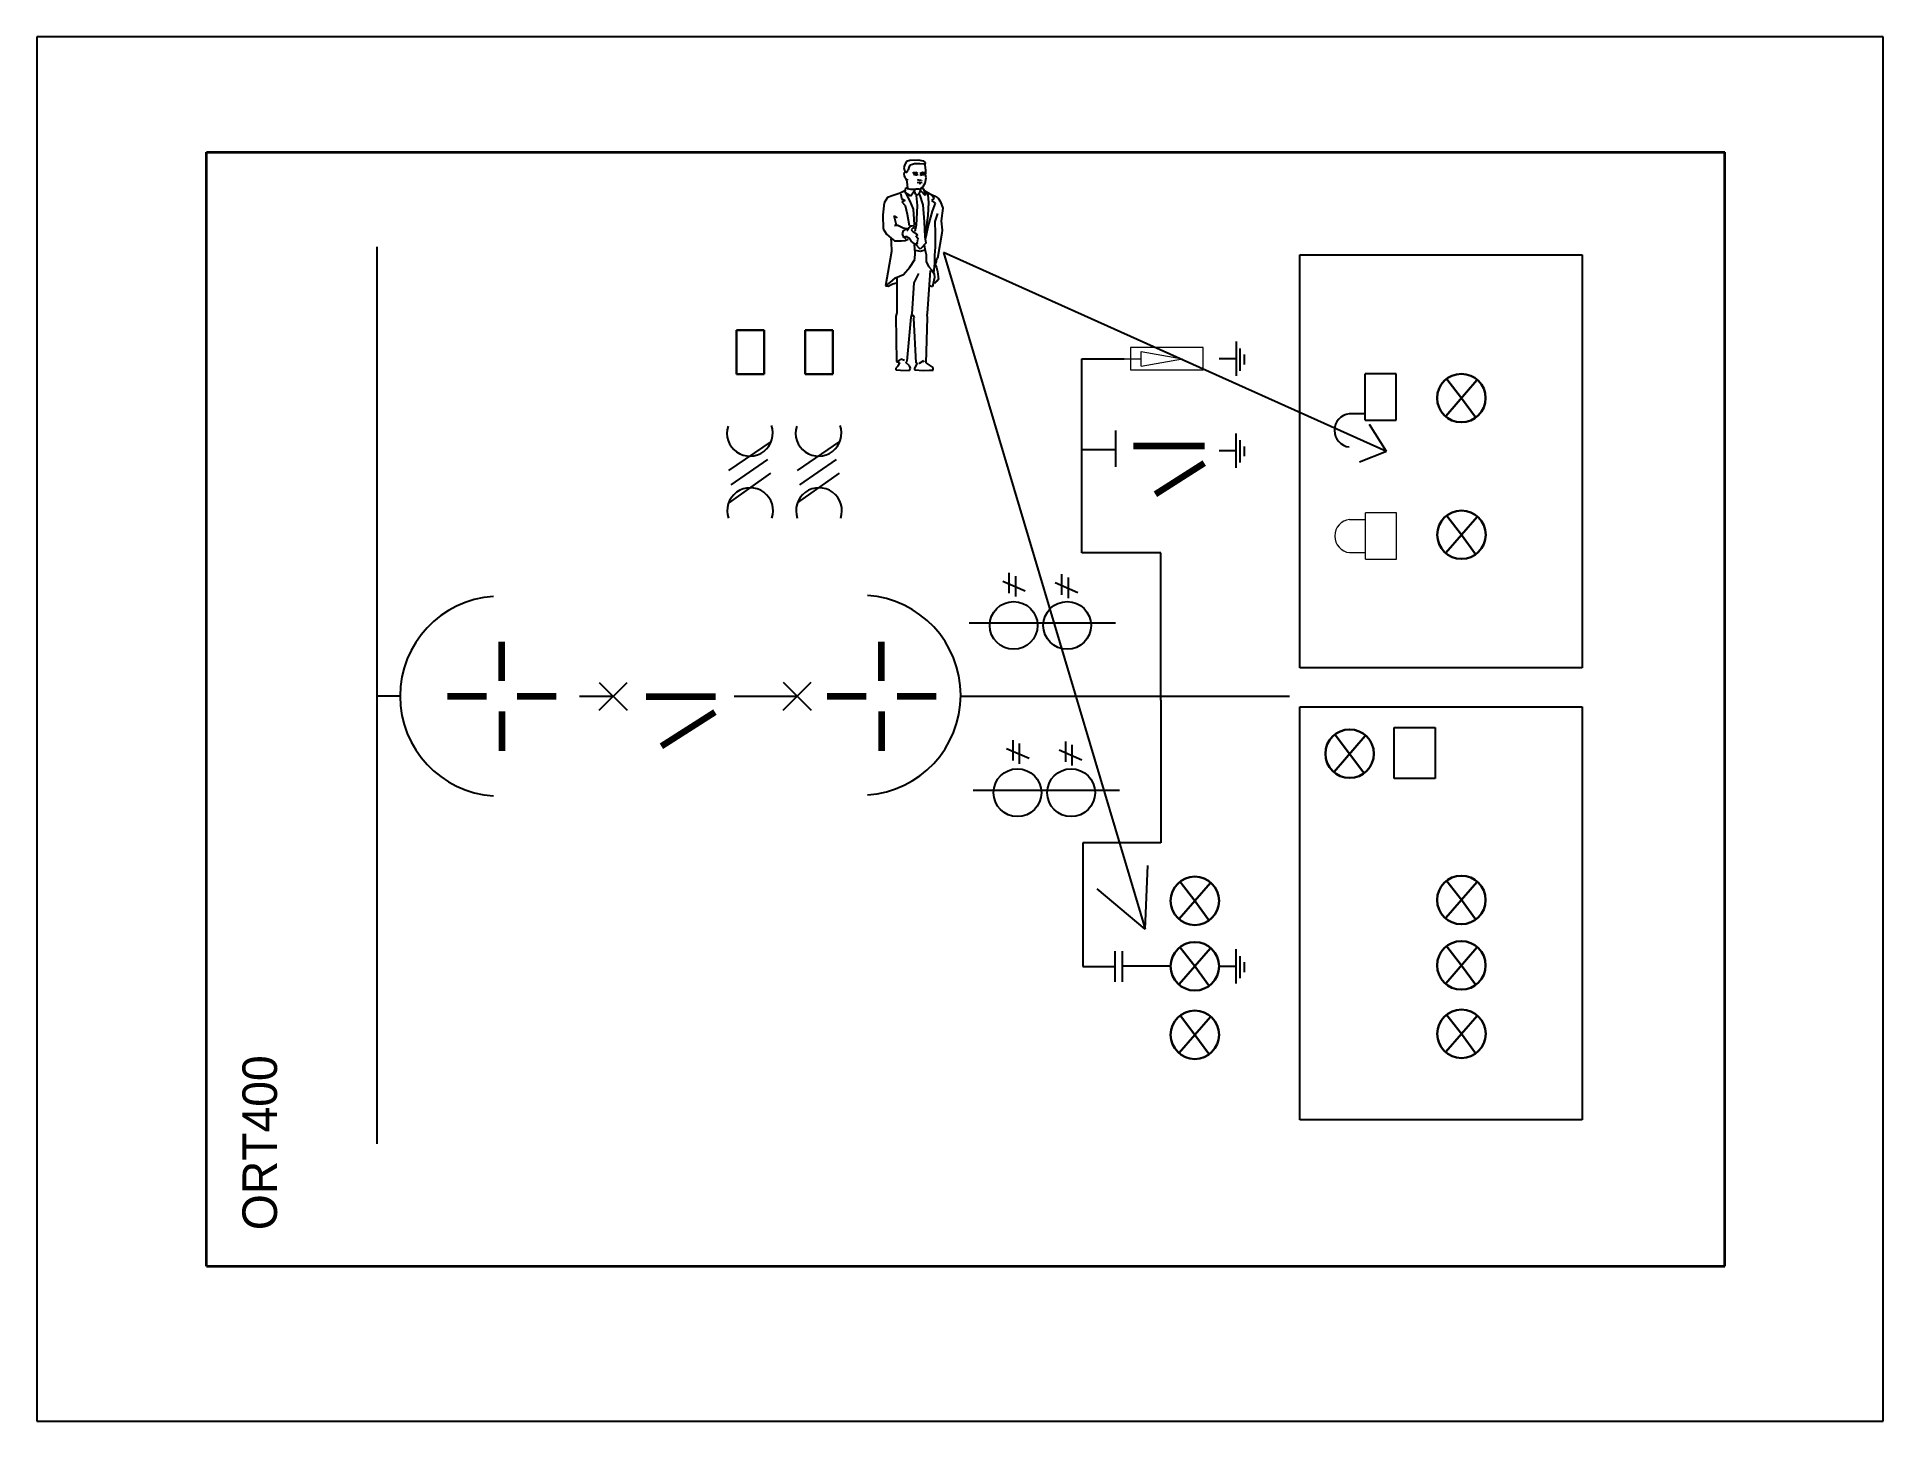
# Model space of a CAD drawing. Header units: millimetres. Extents: x 0 to 1600, y 0 to 1200.
import ezdxf

# ---------------------------------------------------------------- set-up
doc = ezdxf.new("R2010")
doc.units = ezdxf.units.MM
doc.layers.add('6-家具-143', color=143, linetype='Continuous')
doc.layers.add('TOPOVERLAY', color=2, linetype='Continuous')

msp = doc.modelspace()

# ---------------------------------------------------------------- linework, layer by layer
for p, q in [((1600, 1200), (0, 1200)), ((0, 1200), (0, 0)), ((1600, 0), (1600, 1200)), ((785.6, 1013.2), (960.4, 426.5)), ((1169.6, 840.7), (785.6, 1013.2)), ((1169.6, 840.7), (1154.8, 864)), ((1169.6, 840.7), (1146.3, 831.3)), ((960.4, 426.5), (962.7, 481.7)), ((960.4, 426.5), (919, 461.3)), ((0, 0), (1600, 0))]:
    msp.add_line(p, q)
at = {"color": 5, "lineweight": 35}
for p, q in [((146.9, 134.2), (146.9, 1100.2)), ((146.9, 1100.2), (1462.9, 1100.2)), ((1462.9, 134.2), (1462.9, 1100.2)), ((146.9, 134.2), (1462.9, 134.2))]:
    msp.add_line(p, q, dxfattribs=at)
at = {"color": 56}
for p, q in [((295, 240.3), (295, 1017.9)), ((1039.5, 906.1), (1039.5, 935.8)), ((1042.9, 910.6), (1042.9, 929.9)), ((905.6, 752.8), (905.6, 921)), ((905.6, 921), (942.3, 921)), ((1024.6, 921.1), (1039.4, 921.1)), ((1046.6, 916), (1046.6, 924.6)), ((935, 827.3), (935, 858.8)), ((1039.4, 826.5), (1039.4, 856.1)), ((1042.7, 831), (1042.7, 850.3)), ((935, 842.1), (905.6, 842.1)), ((1024.5, 841.5), (1039.3, 841.5)), ((1046.5, 836.4), (1046.5, 844.9)), ((974, 752.8), (905.6, 752.8)), ((974, 625.1), (974, 752.8)), ((487.3, 616.3), (511.5, 640.4)), ((487.3, 640.4), (511.5, 616.3)), ((646.6, 640.5), (670.9, 616.3)), ((646.6, 616.3), (670.9, 640.5)), ((314.7, 628.4), (295, 628.4)), ((470.1, 628.4), (499.4, 628.4)), ((604.2, 628.4), (658.8, 628.4)), ((800.6, 628.4), (1085.7, 628.4)), ((974, 625.1), (974, 501.2)), ((974, 501.2), (906.5, 501.2)), ((906.5, 501.2), (906.5, 394.2)), ((934.5, 380.9), (934.5, 407.5)), ((940.8, 380.9), (940.8, 407.5)), ((1039.4, 379.4), (1039.4, 409)), ((1042.7, 383.9), (1042.7, 403.2)), ((906.5, 394.2), (934.5, 394.2)), ((982.4, 394.3), (940.8, 394.3)), ((1024.5, 394.3), (1039.3, 394.3)), ((1046.5, 389.2), (1046.5, 397.8))]:
    msp.add_line(p, q, dxfattribs=at)
at = {"color": 252}
for p, q in [((1094.6, 653.1), (1094.6, 1011.1)), ((1094.6, 1011.1), (1339.2, 1011.1)), ((1339.2, 1011.1), (1339.2, 653.1)), ((636.2, 849.3), (599.4, 824.1)), ((695.7, 849.3), (658.9, 824.1)), ((601.7, 811.7), (633.5, 833.6)), ((661.2, 811.7), (693, 833.6)), ((599.8, 796), (636.1, 821.9)), ((659.3, 796), (695.6, 821.9)), ((837, 728.1), (856.6, 719.7)), ((842.7, 717.7), (842.7, 735.5)), ((848.3, 714.8), (848.3, 732.5)), ((882.6, 726.9), (902.2, 718.4)), ((888.3, 716.4), (888.3, 734.2)), ((893.9, 713.5), (893.9, 731.3)), ((808, 692.1), (934.9, 692.1)), ((1339.2, 653.1), (1094.6, 653.1)), ((1094.6, 261.3), (1094.6, 619.2)), ((1094.6, 619.2), (1339.2, 619.2)), ((1339.2, 619.2), (1339.2, 261.3)), ((1176.4, 557.2), (1176.4, 601.3)), ((1176.4, 601.3), (1211.7, 601.3)), ((1211.7, 601.3), (1211.7, 557.2)), ((840.4, 583.1), (860, 574.7)), ((846, 572.7), (846, 590.4)), ((851.7, 569.7), (851.7, 587.5)), ((886, 581.9), (905.6, 573.4)), ((891.6, 571.4), (891.6, 589.2)), ((897.3, 568.5), (897.3, 586.3)), ((811.4, 547.1), (938.3, 547.1)), ((1211.7, 557.2), (1176.4, 557.2)), ((1339.2, 261.3), (1094.6, 261.3))]:
    msp.add_line(p, q, dxfattribs=at)
at = {"color": 250, "lineweight": 30}
for p, q in [((665.9, 907.5), (665.9, 945.8)), ((665.9, 945.8), (689.7, 945.8)), ((689.7, 945.8), (689.7, 907.5)), ((689.7, 907.5), (665.9, 907.5)), ((1221, 871.3), (1248, 902.5)), ((1234.5, 886.9), (1222, 903.2)), ((1234.5, 886.9), (1246.7, 870.3)), ((950.3, 845.6), (1012, 845.6)), ((1124.2, 563), (1151.2, 594.2)), ((1137.7, 578.6), (1125.1, 594.9)), ((1137.7, 578.6), (1149.9, 562)), ((990, 435.4), (1017, 466.6)), ((1003.5, 451), (990.9, 467.4)), ((1221, 436.2), (1248, 467.3)), ((1234.5, 451.8), (1222, 468.1)), ((1003.5, 451), (1015.6, 434.4)), ((1234.5, 451.8), (1246.7, 435.1)), ((990, 378.8), (1017, 409.9)), ((1003.5, 394.3), (990.9, 410.7)), ((1221, 379.5), (1248, 410.7)), ((1234.5, 395.1), (1222, 411.4)), ((1003.5, 394.3), (1015.6, 377.7)), ((1234.5, 395.1), (1246.7, 378.5)), ((1234.6, 335.7), (1222, 352)), ((1221.1, 320.1), (1248.1, 351.3)), ((1234.6, 335.7), (1246.8, 319.1))]:
    msp.add_line(p, q, dxfattribs=at)
at = {"color": 56, "lineweight": 20}
for p, q in [((1010.8, 930.6), (947.7, 930.6)), ((947.7, 930.6), (947.7, 911.4)), ((1010.8, 911.4), (1010.8, 930.6)), ((942.3, 921), (957.1, 921)), ((957.1, 914.6), (957.1, 927.3)), ((957.1, 927.3), (992.8, 921)), ((957.1, 914.6), (992.8, 921)), ((947.7, 911.4), (1010.8, 911.4))]:
    msp.add_line(p, q, dxfattribs=at)
at = {"color": 88}
for p, q in [((1151.2, 867.7), (1151.2, 907.9)), ((1177.9, 907.9), (1151.2, 907.9)), ((1177.9, 867.7), (1177.9, 907.9)), ((1137.4, 873.4), (1151.2, 873.4)), ((1151.2, 867.7), (1177.9, 867.7))]:
    msp.add_line(p, q, dxfattribs=at)
at = {"color": 250, "lineweight": 100}
for p, q in [((950.3, 845.6), (1012, 845.6)), ((355.7, 628.4), (389.6, 628.4)), ((369.4, 628.4), (389.6, 628.4)), ((416.2, 628.4), (439.3, 628.4)), ((416.2, 628.4), (450.1, 628.4)), ((527.9, 628.3), (588, 628.3)), ((527.9, 628.3), (588, 628.3)), ((684.9, 628.4), (718.8, 628.4)), ((698.6, 628.4), (718.8, 628.4)), ((745.4, 628.4), (779.3, 628.4)), ((745.4, 628.4), (768.5, 628.4))]:
    msp.add_line(p, q, dxfattribs=at)
at = {"color": 3, "lineweight": 30}
msp.add_line((969.3, 803.5), (1011.7, 830.5), dxfattribs=at)
at = {"color": 18, "lineweight": 0}
for p, q in [((1151.5, 747.3), (1151.5, 787.4)), ((1178.2, 787.4), (1151.5, 787.4)), ((1178.2, 747.3), (1178.2, 787.4)), ((1137.7, 781.7), (1151.5, 781.7)), ((1137.7, 753), (1151.5, 753)), ((1151.5, 747.3), (1178.2, 747.3))]:
    msp.add_line(p, q, dxfattribs=at)
at = {"color": 1, "lineweight": 30}
for p, q in [((1234.6, 768.4), (1222, 784.7)), ((1221.1, 752.8), (1248.1, 783.9)), ((1234.6, 768.4), (1246.8, 751.7)), ((990, 319.4), (1017, 350.5)), ((1003.5, 334.9), (991, 351.3)), ((1003.5, 334.9), (1015.7, 318.3))]:
    msp.add_line(p, q, dxfattribs=at)
at = {"color": 250, "lineweight": 30}
for centre in [(1234.5, 886.9), (1137.7, 578.6), (1003.5, 451), (1234.5, 451.8), (1234.5, 395.1), (1003.5, 394.3), (1234.6, 335.7)]:
    msp.add_circle(centre, 21, dxfattribs=at)
at = {"color": 1, "lineweight": 30}
for centre in [(1234.6, 768.4), (1003.5, 334.9)]:
    msp.add_circle(centre, 21, dxfattribs=at)
at = {"color": 252}
for centre in [(846.5, 689.8), (892.9, 689.8), (849.8, 544.8), (896.3, 544.8)]:
    msp.add_circle(centre, 20.7, dxfattribs=at)
at = {"color": 88}
msp.add_arc((1139, 858.9), 14.5, 96.3558, 263.6442, dxfattribs=at)
at = {"color": 252}
for centre, start, end in [((617.9, 856.4), 162.0487, 20.1121), ((677.4, 856.4), 162.0487, 20.1121), ((618.2, 789.2), 340.9683, 199.0317), ((677.8, 789.2), 340.9683, 199.0317)]:
    msp.add_arc(centre, 19.9, start, end, dxfattribs=at)
at = {"color": 18, "lineweight": 0}
msp.add_arc((1139.3, 767.3), 14.5, 96.3558, 263.6442, dxfattribs=at)
at = {"color": 56}
for centre, start, end in [((401.3, 628.5), 93.7682, 266.2318), ((714, 629.3), 273.7682, 86.2318)]:
    msp.add_arc(centre, 86.6, start, end, dxfattribs=at)
at = {"layer": '6-家具-143', "color": 143}
for p, q in [((752.2, 1089.5), (751.4, 1086.7)), ((753.7, 1092.1), (752.2, 1089.5)), ((756.5, 1092.8), (753.7, 1092.1)), ((756.6, 1088.7), (755.6, 1086.7)), ((763.7, 1093.2), (756.5, 1092.8)), ((758.7, 1089.5), (756.6, 1088.7)), ((760.7, 1089.9), (758.7, 1089.5)), ((765.1, 1090), (760.7, 1089.9)), ((768.7, 1092.4), (763.7, 1093.2)), ((769, 1089.8), (765.1, 1090)), ((770, 1091), (768.7, 1092.4)), ((769.6, 1089.2), (769, 1089.8)), ((769.8, 1088.9), (770, 1091)), ((770.5, 1084.6), (769.8, 1088.9)), ((751.4, 1086.7), (751.8, 1084.3)), ((751.8, 1082.3), (751.4, 1081.3)), ((751.4, 1081.3), (751.7, 1079.5)), ((751.7, 1079.5), (752.3, 1078.2)), ((751.8, 1084.3), (752.5, 1083)), ((752.5, 1082.9), (751.8, 1082.3)), ((752.3, 1078.2), (753.3, 1077.1)), ((753.3, 1082.6), (752.5, 1082.9)), ((752.9, 1077.3), (753.9, 1075)), ((753.8, 1082), (753.3, 1082.6)), ((753.3, 1077.1), (754, 1076.3)), ((754.2, 1082.9), (753.8, 1082.7)), ((753.9, 1075), (754.3, 1071.2)), ((754, 1076.3), (754.5, 1076)), ((755.2, 1084.7), (754.2, 1083.8)), ((754.2, 1083.8), (754.2, 1082.9)), ((754.5, 1076), (754.7, 1076.6)), ((755.6, 1086.7), (755.2, 1084.7)), ((759.4, 1082.3), (758.9, 1081.5)), ((762.3, 1082.5), (759.4, 1082.3)), ((759.8, 1081.3), (761, 1081.4)), ((761.6, 1080.1), (759.8, 1080.8)), ((761, 1081.4), (762.6, 1081.2)), ((762.1, 1080.9), (761.3, 1080.6)), ((762.9, 1080.2), (761.6, 1080.1)), ((762.6, 1080.4), (762.1, 1080.9)), ((763.5, 1081.6), (762.3, 1082.5)), ((762.6, 1081.2), (763.3, 1080.8)), ((764.7, 1073.8), (762.8, 1073.6)), ((763.3, 1080.8), (762.9, 1080.2)), ((764.2, 1075.7), (763.1, 1076.2)), ((766.2, 1075.6), (764.2, 1075.7)), ((765.9, 1072.8), (764.2, 1072.7)), ((765.6, 1073.9), (764.7, 1073.8)), ((767.7, 1082.5), (765.6, 1081.7)), ((767.1, 1081.3), (765.6, 1080.8)), ((765.6, 1080.8), (765.9, 1080.2)), ((767.2, 1073.5), (765.6, 1073.9)), ((765.9, 1080.2), (767, 1080.3)), ((766.5, 1076.1), (766.2, 1075.6)), ((767.4, 1081.1), (766.9, 1080.5)), ((767, 1080.3), (768.8, 1080.8)), ((769.2, 1081.2), (767.1, 1081.3)), ((768, 1080.9), (767.4, 1081.1)), ((769.9, 1082.1), (767.7, 1082.5)), ((768.5, 1070.9), (769.7, 1073.3)), ((769.7, 1073.3), (770.7, 1077.7)), ((770, 1080.6), (770.5, 1081.8)), ((770.7, 1077.7), (770, 1080.6)), ((770.5, 1081.8), (770.5, 1084.6)), ((734.4, 1056.2), (733, 1045.7)), ((737.3, 1060.8), (734.4, 1056.2)), ((742.1, 1062.4), (737.3, 1060.8)), ((748, 1064.4), (742.1, 1062.4)), ((752.2, 1066.7), (748, 1064.4)), ((748.7, 1063.7), (749.4, 1059.9)), ((749.4, 1059.9), (752.4, 1058.3)), ((752.4, 1058.3), (749.6, 1057.1)), ((749.6, 1057.1), (752.4, 1053.7)), ((752.3, 1065.2), (752.9, 1067.1)), ((754.2, 1064), (752.3, 1065.2)), ((752.6, 1065.5), (756.5, 1057.6)), ((752.9, 1067.1), (753.1, 1069.3)), ((753.1, 1069.3), (754.1, 1069.2)), ((754.5, 1069.2), (754.2, 1068.6)), ((754.2, 1068.6), (757.2, 1068.1)), ((757.3, 1062), (754.2, 1064)), ((754.3, 1071.2), (754.4, 1069.2)), ((756.5, 1057.6), (759.4, 1050.7)), ((757.2, 1068.1), (760.8, 1068.1)), ((761.3, 1067.9), (757.3, 1062)), ((761.7, 1063.5), (760.6, 1066.2)), ((764.5, 1068), (761.3, 1067.9)), ((763.4, 1062.8), (761.7, 1063.5)), ((762.1, 1062.5), (762.8, 1053.7)), ((764.1, 1063.4), (763.4, 1062.8)), ((765.5, 1066.5), (764.1, 1063.4)), ((766, 1066.5), (764.5, 1068)), ((764.9, 1063.3), (767.7, 1054.4)), ((767.5, 1068.3), (765.4, 1068)), ((765.9, 1068.4), (766.5, 1069.5)), ((769.7, 1062.6), (766, 1066.5)), ((766.5, 1069.5), (767.4, 1069.6)), ((766.8, 1069), (767.6, 1069)), ((767.4, 1069.6), (768.5, 1070.9)), ((767.4, 1068.6), (767.5, 1068.3)), ((767.6, 1069), (768.3, 1068.5)), ((768.3, 1068.5), (769.7, 1062.6)), ((768.8, 1066.9), (773.8, 1064)), ((769.7, 1065.8), (772, 1063)), ((772, 1063), (772.7, 1056.4)), ((772.7, 1056.4), (772.2, 1045.3)), ((773.8, 1064), (778.6, 1061.9)), ((774.7, 1063.5), (777.7, 1060.1)), ((777.7, 1060.1), (775.2, 1058.3)), ((775.2, 1058.3), (778.4, 1056)), ((778.6, 1061.9), (781.1, 1060.1)), ((781.1, 1060.1), (783.2, 1057.1)), ((783.2, 1057.1), (785, 1051.4)), ((733, 1045.7), (733.5, 1033.7)), ((743, 1044.8), (745.5, 1043.2)), ((744.9, 1036.8), (743, 1044.8)), ((752.4, 1053.7), (754.2, 1046.4)), ((754.2, 1046.4), (755.8, 1036.6)), ((759.4, 1050.7), (760.1, 1041.9)), ((760.1, 1041.9), (760.4, 1037.1)), ((762.3, 1041.9), (762.1, 1036.7)), ((762.8, 1053.7), (762.3, 1041.9)), ((767.7, 1054.4), (768.8, 1039.6)), ((772.2, 1045.3), (769.9, 1029.3)), ((775.9, 1048.9), (772.4, 1036.4)), ((778.4, 1056), (775.9, 1048.9)), ((778.4, 1040), (780.7, 1046.9)), ((778.8, 1029.6), (778.4, 1040)), ((785, 1051.4), (783.8, 1040.5)), ((783.8, 1040.5), (784.5, 1032.5)), ((733.5, 1033.7), (736.4, 1028.9)), ((736.4, 1028.9), (740.3, 1025.4)), ((740.1, 1025), (740.3, 1022)), ((740.3, 1025.4), (743.3, 1023.2)), ((743.3, 1036.4), (744.9, 1036.8)), ((746, 1036.4), (743.3, 1036.4)), ((750.8, 1034.1), (746, 1036.4)), ((750.3, 1029.3), (751, 1032.3)), ((751.2, 1026.1), (750.3, 1029.3)), ((754.4, 1033.7), (750.8, 1034.1)), ((751, 1032.3), (753.1, 1033.4)), ((753.3, 1025), (751.2, 1026.1)), ((753.9, 1027), (751.9, 1026.5)), ((752.6, 1023.4), (755.1, 1024.8)), ((753.1, 1033.4), (754.4, 1033.7)), ((753.9, 1032.4), (754.9, 1032.5)), ((756, 1025.5), (753.9, 1027)), ((754.9, 1032.5), (755.8, 1034.8)), ((755.8, 1034.8), (757.1, 1036.2)), ((757.7, 1023), (756, 1025.5)), ((757.1, 1036.2), (758.2, 1036.2)), ((758.7, 1034), (757.8, 1032.8)), ((757.8, 1032.8), (759.4, 1031.1)), ((758.2, 1036.2), (760, 1036.6)), ((760.2, 1034.6), (758.7, 1034)), ((759.4, 1031.1), (762.6, 1029.2)), ((760, 1036.6), (760.6, 1035.7)), ((760.6, 1035.7), (760.2, 1034.6)), ((762.1, 1036.7), (760.9, 1031.3)), ((762.9, 1027.7), (761.6, 1027.5)), ((761.6, 1027.5), (763.5, 1025.5)), ((762.6, 1029.2), (762.9, 1027.7)), ((763.4, 1024.8), (762.8, 1024.2)), ((762.8, 1024.2), (763.4, 1023.2)), ((763.5, 1025.5), (763.4, 1024.8)), ((768.8, 1039.6), (769.5, 1026.6)), ((769.5, 1026.6), (770.4, 1021.3)), ((770.4, 1026.6), (769.9, 1024.3)), ((772.4, 1036.4), (770.4, 1026.6)), ((778.8, 1023.4), (778.8, 1029.6)), ((784.3, 1030), (780.4, 1007.9)), ((784.5, 1032.5), (784.3, 1030)), ((740.7, 1014.1), (735.3, 984.2)), ((740.3, 1022), (740.7, 1014.1)), ((743.3, 1023.2), (749.2, 1023.2)), ((749.2, 1023.2), (752.6, 1023.4)), ((760.6, 1020.6), (757.7, 1023)), ((762.3, 1020.1), (760.6, 1020.6)), ((761, 1013.1), (760.6, 1019.8)), ((760.8, 1007), (761, 1013.1)), ((765.8, 1014.1), (761.3, 1014.7)), ((765.4, 1016.1), (761.7, 1020)), ((762.9, 1021), (762.3, 1020.1)), ((763.4, 1023.2), (762.6, 1022.4)), ((762.6, 1022.4), (762.9, 1021)), ((770.4, 1021.3), (765.4, 1016.1)), ((769.5, 1015), (765.8, 1014.1)), ((768.8, 1019.5), (769.9, 1014.7)), ((769.9, 1014.7), (770.8, 1011.3)), ((770.8, 1011.3), (770.8, 1004.9)), ((778.1, 1010.9), (778.8, 1017.7)), ((778.1, 1003.8), (778.1, 1010.9)), ((778.8, 1017.7), (778.8, 1023.4)), ((744.2, 991), (751, 994)), ((751, 994), (756.5, 1000.4)), ((756.5, 1000.4), (760.8, 1007)), ((760.2, 986.9), (764.4, 994.9)), ((770.8, 1004.9), (773.1, 1000.6)), ((771.9, 960.3), (774.3, 997.6)), ((773.1, 1000.6), (775.6, 997.9)), ((775.6, 997.9), (777.5, 994.5)), ((777.2, 994.9), (778.1, 1003.8)), ((777.5, 994.5), (777.9, 991.5)), ((778.4, 1003.6), (777.7, 1003.6)), ((778.2, 1003.2), (779.6, 1000)), ((779.1, 1003.6), (778.4, 1003.6)), ((779.5, 1007.5), (779.1, 1003.6)), ((780.4, 1007.9), (779.5, 1007.5)), ((779.6, 1000), (780.4, 996.5)), ((780.4, 996.5), (781.3, 989.7)), ((735.3, 984.2), (737.8, 984)), ((736.2, 984.9), (739.6, 987.2)), ((737.8, 984), (741.9, 986)), ((739.6, 987.2), (744.2, 991)), ((741.9, 986), (745.1, 986.7)), ((745.3, 991.7), (745.3, 960.8)), ((758.6, 959.8), (760.2, 986.9)), ((776.1, 983.3), (773.6, 984.2)), ((776.8, 986.3), (776.1, 983.3)), ((777.9, 991.5), (776.8, 986.3)), ((778.9, 986.9), (777.2, 986.4)), ((779.1, 987.9), (778.9, 986.9)), ((780, 988.1), (779.1, 987.9)), ((780.6, 989.5), (780, 988.1)), ((781.3, 989.7), (780.6, 989.5)), ((745.3, 960.8), (744.5, 957.9)), ((771.4, 959), (771.9, 960.3)), ((744.5, 957.9), (745, 918.5)), ((754.1, 919), (757.8, 957.1)), ((757.8, 957.1), (758.6, 959.8)), ((759.1, 959.2), (760.2, 956.6)), ((760.2, 956.6), (759.6, 956.3)), ((759.6, 956.3), (761.8, 917.4)), ((770.6, 917.4), (771.9, 956.6)), ((771.9, 956.6), (771.4, 959)), ((746.1, 914.5), (744.5, 912.9)), ((744.5, 912.9), (744.5, 911.3)), ((745, 918.5), (747.7, 917.7)), ((748.7, 920.6), (746.1, 919)), ((747.7, 917.7), (746.1, 914.5)), ((751.9, 919.5), (748.7, 920.6)), ((753, 917.7), (754.1, 919)), ((756.2, 914.7), (753, 917.7)), ((757.2, 912.9), (756.2, 914.7)), ((756.2, 910.7), (757.2, 912.9)), ((762.8, 917.1), (760.7, 912.9)), ((760.7, 912.9), (760.7, 911.3)), ((761.8, 917.4), (762.8, 917.1)), ((764.7, 916.9), (764.2, 916.9)), ((768.4, 919.3), (764.7, 916.9)), ((769, 917.9), (768.4, 919.3)), ((776.7, 913.4), (770.6, 917.4)), ((776.7, 911), (776.7, 913.4)), ((744.5, 911.3), (748.5, 911)), ((748.5, 911), (756.2, 910.7)), ((760.7, 911.3), (768.4, 910.7)), ((768.4, 910.7), (773.5, 911)), ((773.5, 911), (776.7, 911))]:
    msp.add_line(p, q, dxfattribs=at)
at = {"layer": 'TOPOVERLAY', "color": 3, "linetype": 'Continuous', "lineweight": 30}
for p, q in [((606.3, 907.5), (606.3, 945.8)), ((606.3, 945.8), (630.2, 945.8)), ((630.2, 945.8), (630.2, 907.5)), ((630.2, 907.5), (606.3, 907.5))]:
    msp.add_line(p, q, dxfattribs=at)
at = {"layer": 'TOPOVERLAY', "color": 3, "linetype": 'Continuous', "lineweight": 100}
msp.add_line((969.3, 803.5), (1011.7, 830.5), dxfattribs=at)
at = {"layer": 'TOPOVERLAY', "color": 250, "linetype": 'Continuous', "lineweight": 100}
for p, q in [((402.9, 641.7), (402.9, 675.6)), ((732.1, 641.7), (732.1, 675.6)), ((402.9, 615.1), (402.9, 581.2)), ((541.4, 585.1), (587.6, 614.5)), ((541.4, 585.1), (587.6, 614.5)), ((732.1, 615.1), (732.1, 581.2))]:
    msp.add_line(p, q, dxfattribs=at)

# ---------------------------------------------------------------- texts
at = {"insert": (178.1, 165.5), "char_height": 30, "width": 3011.936, "attachment_point": 1, "rotation": 90}
msp.add_mtext('ORT400', dxfattribs=at)

doc.saveas('drawing.dxf')
